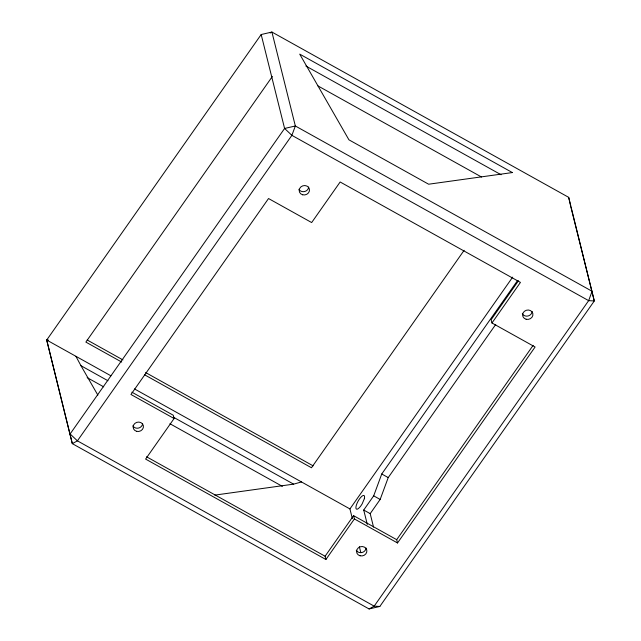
<?xml version="1.0" encoding="UTF-8"?>
<svg xmlns="http://www.w3.org/2000/svg" width="641" height="641" viewBox="0 0 641 641"><rect width="100%" height="100%" fill="white"/><g stroke="black" fill="none" stroke-linecap="round" stroke-linejoin="round"><path stroke-width="0.96" d="M367.309 524.426L363.719 510.044L373.687 495.838L381.748 473.987L517.439 280.71M373.535 527.078L370.194 513.641L380.161 499.443L388.222 477.593L495.733 324.442M270.222 32.987L271.92 32.05L295.341 125.981L291.887 135.347L77.409 440.848L72.321 443.652L46.705 340.034L261.175 34.534L271.92 32.05L568.679 197.348L594.295 300.966L379.825 606.466L369.08 608.95L72.321 443.652L46.705 340.034L48.588 340.139M272.377 76.439L85.87 342.094L121.718 362.069M131.862 392.172L173.27 415.232L174.096 418.517L145.611 459.084L325.908 559.513L354.393 518.938L353.576 515.66L325.091 556.228L325.908 559.513M464.116 250.319L311.47 467.754L144.457 374.729M352.35 518.617L349.93 508.93L512.656 277.144M518.489 280.75L491.142 319.699L491.968 322.984L535.099 347.005L397.524 542.967L354.393 518.938M491.968 322.984L520.444 282.409L340.147 181.988L311.662 222.555L268.531 198.534L130.956 394.487L174.096 418.517M397.524 542.967L396.707 539.682L533.136 345.363M369.08 608.95L374.176 606.146L588.646 300.645L592.1 291.278L295.341 125.981L284.596 128.464L70.117 433.965L77.409 440.848L374.176 606.146L379.825 606.466M214.807 495.116L293.61 484.147L301.494 481.952M305.893 66.031L501.118 174.769M318.008 85.942L481.519 177.012M381.748 473.987L388.222 477.593M373.687 495.838L380.161 499.443M87.192 340.01L122.952 359.93M145.635 372.557L313.104 465.839M363.719 510.044L370.194 513.641M46.705 340.034L110.877 375.778M134.49 388.927L349.93 508.93M353.576 515.66L396.707 539.682M75.902 356.3L80.958 365.707L107.976 380.754M173.342 417.163L293.61 484.147M87.144 377.613L103.706 386.844M169.937 423.733L282.369 486.351M146.533 456.777L325.091 556.228M80.958 365.707L97.865 395.144M570.883 207.035L594.295 300.966L588.646 300.645L291.887 135.347L284.596 128.464L261.175 34.534M359.353 546.701L360.795 552.51M568.679 197.348L570.658 206.065M142.623 423.557A5.2 4.687 -14 0 1 138.504 428.076A5.2 4.687 -14 0 1 132.839 425.816M366.059 548.007A5.2 4.687 -14 0 1 361.933 552.526A5.2 4.687 -14 0 1 356.276 550.266M308.682 187.028A5.2 4.687 -14 0 1 304.555 191.547A5.2 4.687 -14 0 1 298.898 189.287M532.118 311.478A5.2 4.687 -14 0 1 527.992 315.997A5.2 4.687 -14 0 1 522.335 313.737M364.352 498.69L362.141 503.914A7.796 2.436 -60.9 0 1 355.971 508.401A7.796 2.436 -60.9 0 1 360.562 497.576A7.796 2.436 -60.9 0 1 364.352 498.69M512.359 172.565L428.629 184.215L348.936 139.826L299.708 54.116L512.359 172.565M360.082 555.779A5.2 4.687 -14 0 0 366.78 550.066A5.2 4.687 -14 0 0 358.287 547.871A5.2 4.687 -14 0 0 360.082 555.779M526.141 319.25A5.2 4.687 -14 0 0 532.839 313.537A5.2 4.687 -14 0 0 524.346 311.342A5.2 4.687 -14 0 0 526.141 319.25M302.704 194.8A5.2 4.687 -14 0 0 309.403 189.087A5.2 4.687 -14 0 0 300.909 186.884A5.2 4.687 -14 0 0 302.704 194.8M136.645 431.329A5.2 4.687 -14 0 0 143.352 425.616A5.2 4.687 -14 0 0 134.858 423.413A5.2 4.687 -14 0 0 136.645 431.329"/></g></svg>
